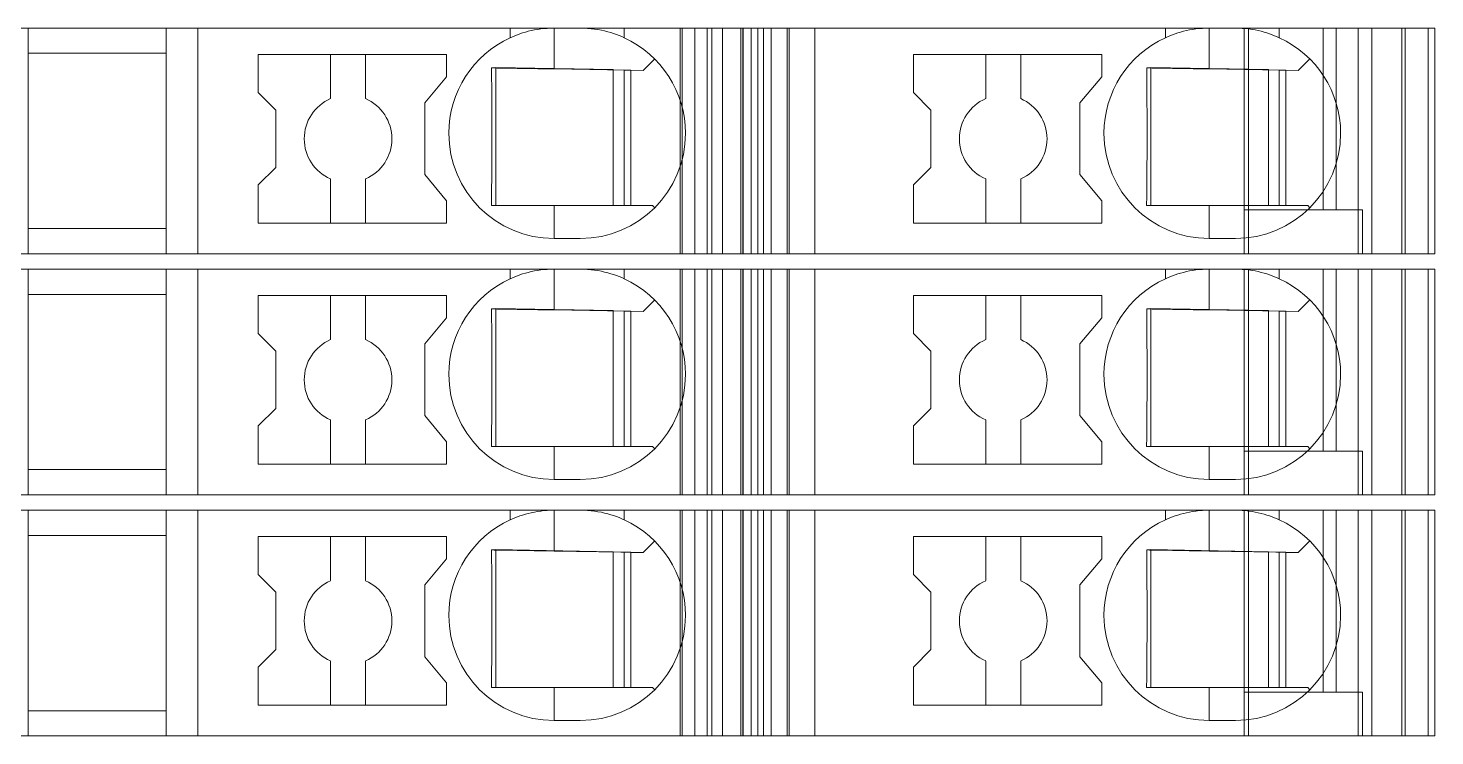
# Model space of a CAD drawing. Header units: millimetres. Extents: x 0 to 2100, y 0 to 1485.
# Drawn here: x 1258.05 to 1290.15, y 293.85 to 310 of the extents above; entities that cross this region are included whole.
import ezdxf
from ezdxf.enums import TextEntityAlignment as Align

# ---------------------------------------------------------------- set-up
doc = ezdxf.new("R2010")
doc.units = ezdxf.units.MM
for name, color, linetype, lineweight in [('EPLAN309', 5, 'Continuous', 5), ('EPLAN493', 5, 'Continuous', 5), ('MAIN-1', 7, 'Continuous', 5), ('MAIN-2', 7, 'Continuous', 5)]:
    doc.layers.add(name, color=color, linetype=linetype, lineweight=lineweight)
doc.styles.add('Tahoma', font='')
doc.styles.get('Tahoma').set_extended_font_data('Tahoma')

# ---------------------------------------------------------------- blocks, each defined once
blk = doc.blocks.new('EPLSYM_LibrarySPECIAL_Symbol12_Variant0_Placement8_89')
at = {"layer": 'EPLAN309', "lineweight": 13, "ltscale": 20}
blk.add_lwpolyline([(0, -5.15), (68.15, -5.15), (68.15, 0), (0, 0)], close=True, dxfattribs=at)
at = {"layer": 'EPLAN493', "color": 5, "style": 'Tahoma'}
blk.add_attdef('17_20450', text='', height=2.93475, dxfattribs=at).set_placement((0, -27.293475), align=Align.MIDDLE_RIGHT)
blk = doc.blocks.new('EPLSYM_LibrarySPECIAL_Symbol12_Variant0_Placement8_90')
at = {"layer": 'EPLAN309', "lineweight": 13, "ltscale": 20}
blk.add_lwpolyline([(0, -5.15), (68.15, -5.15), (68.15, 0), (0, 0)], close=True, dxfattribs=at)
at = {"layer": 'EPLAN493', "color": 5, "style": 'Tahoma'}
blk.add_attdef('17_20450', text='', height=2.93475, dxfattribs=at).set_placement((0, -27.293475), align=Align.MIDDLE_RIGHT)
blk = doc.blocks.new('EPLSYM_LibrarySPECIAL_Symbol12_Variant0_Placement8_91')
at = {"layer": 'EPLAN309', "lineweight": 13, "ltscale": 20}
blk.add_lwpolyline([(0, -5.15), (68.15, -5.15), (68.15, 0), (0, 0)], close=True, dxfattribs=at)
at = {"layer": 'EPLAN493', "color": 5, "style": 'Tahoma'}
blk.add_attdef('17_20450', text='', height=2.93475, dxfattribs=at).set_placement((0, -27.293475), align=Align.MIDDLE_RIGHT)

msp = doc.modelspace()

# ---------------------------------------------------------------- linework, layer by layer
at = {"layer": 'MAIN-1'}
for p, q in [((1258.05, 310), (1261.2, 310)), ((1258.05, 310), (1258.05, 304.85)), ((1261.919, 310), (1261.2, 310)), ((1261.2, 304.85), (1261.2, 310)), ((1269.05, 310), (1261.919, 310)), ((1261.919, 310), (1261.919, 304.85)), ((1269.05, 310), (1270.05, 310)), ((1269.05, 309.782), (1269.05, 310)), ((1269.102, 309.805), (1269.05, 309.782)), ((1269.156, 309.827), (1269.102, 309.805)), ((1269.213, 309.849), (1269.156, 309.827)), ((1269.272, 309.87), (1269.213, 309.849)), ((1269.333, 309.89), (1269.272, 309.87)), ((1269.397, 309.909), (1269.333, 309.89)), ((1269.463, 309.927), (1269.397, 309.909)), ((1269.531, 309.943), (1269.463, 309.927)), ((1269.601, 309.958), (1269.531, 309.943)), ((1269.673, 309.97), (1269.601, 309.958)), ((1269.746, 309.981), (1269.673, 309.97)), ((1269.821, 309.989), (1269.746, 309.981)), ((1269.897, 309.995), (1269.821, 309.989)), ((1269.973, 309.999), (1269.897, 309.995)), ((1270.05, 310), (1269.973, 309.999)), ((1270.05, 309.068), (1270.05, 310)), ((1270.05, 310), (1270.65, 310)), ((1270.65, 310), (1270.732, 309.999)), ((1271.65, 310), (1270.65, 310)), ((1270.732, 309.999), (1270.814, 309.994)), ((1270.814, 309.994), (1270.896, 309.987)), ((1270.896, 309.987), (1270.975, 309.978)), ((1270.975, 309.978), (1271.053, 309.966)), ((1271.053, 309.966), (1271.13, 309.952)), ((1271.13, 309.952), (1271.204, 309.935)), ((1271.204, 309.935), (1271.275, 309.917)), ((1271.275, 309.917), (1271.345, 309.897)), ((1271.345, 309.897), (1271.411, 309.876)), ((1271.411, 309.876), (1271.475, 309.854)), ((1271.475, 309.854), (1271.536, 309.831)), ((1271.536, 309.831), (1271.594, 309.806)), ((1271.594, 309.806), (1271.65, 309.782)), ((1271.65, 310), (1274.704, 310)), ((1271.65, 309.782), (1271.65, 310)), ((1274.832, 310), (1274.704, 310)), ((1274.704, 304.85), (1274.704, 310)), ((1274.832, 310), (1275.367, 310)), ((1274.832, 304.85), (1274.832, 310)), ((1276, 310), (1275.367, 310)), ((1275.367, 304.85), (1275.367, 310)), ((1276, 310), (1284, 310)), ((1276, 304.85), (1276, 310)), ((1284, 310), (1285, 310)), ((1284, 309.782), (1284, 310)), ((1284.052, 309.805), (1284, 309.782)), ((1284.106, 309.827), (1284.052, 309.805)), ((1284.163, 309.849), (1284.106, 309.827)), ((1284.222, 309.87), (1284.163, 309.849)), ((1284.283, 309.89), (1284.222, 309.87)), ((1284.347, 309.909), (1284.283, 309.89)), ((1284.413, 309.927), (1284.347, 309.909)), ((1284.481, 309.943), (1284.413, 309.927)), ((1284.551, 309.958), (1284.481, 309.943)), ((1284.622, 309.97), (1284.551, 309.958)), ((1284.696, 309.981), (1284.622, 309.97)), ((1284.771, 309.989), (1284.696, 309.981)), ((1284.847, 309.995), (1284.771, 309.989)), ((1284.923, 309.999), (1284.847, 309.995)), ((1285, 310), (1284.923, 309.999)), ((1285, 309.068), (1285, 310)), ((1285, 310), (1285.6, 310)), ((1285.6, 310), (1285.677, 309.999)), ((1286.6, 310), (1285.6, 310)), ((1285.677, 309.999), (1285.753, 309.995)), ((1285.753, 309.995), (1285.829, 309.989)), ((1285.829, 309.989), (1285.904, 309.981)), ((1285.904, 309.981), (1285.978, 309.97)), ((1285.978, 309.97), (1286.049, 309.958)), ((1286.049, 309.958), (1286.119, 309.943)), ((1286.119, 309.943), (1286.187, 309.927)), ((1286.187, 309.927), (1286.253, 309.909)), ((1286.253, 309.909), (1286.317, 309.89)), ((1286.317, 309.89), (1286.378, 309.87)), ((1286.378, 309.87), (1286.437, 309.849)), ((1286.437, 309.849), (1286.494, 309.827)), ((1286.494, 309.827), (1286.548, 309.805)), ((1286.548, 309.805), (1286.6, 309.782)), ((1286.6, 310), (1290, 310)), ((1286.6, 309.782), (1286.6, 310)), ((1290, 304.85), (1290, 310)), ((1258.05, 309.425), (1261.2, 309.425)), ((1263.3, 309.4), (1263.3, 308.529)), ((1263.3, 309.4), (1267.6, 309.4)), ((1264.95, 309.4), (1264.95, 308.392)), ((1265.75, 308.392), (1265.75, 309.4)), ((1267.6, 308.889), (1267.6, 309.4)), ((1272.083, 309.033), (1272.347, 309.297)), ((1278.25, 309.4), (1278.25, 308.529)), ((1278.25, 309.4), (1282.55, 309.4)), ((1279.9, 309.4), (1279.9, 308.392)), ((1280.7, 308.392), (1280.7, 309.4)), ((1282.55, 308.889), (1282.55, 309.4)), ((1287.033, 309.033), (1287.297, 309.297)), ((1267.1, 308.293), (1267.6, 308.889)), ((1268.624, 309.092), (1268.625, 309.022)), ((1268.685, 309.091), (1268.624, 309.092)), ((1268.625, 309.022), (1268.625, 308.95)), ((1268.625, 308.95), (1268.626, 308.877)), ((1268.626, 308.877), (1268.627, 308.803)), ((1268.627, 308.803), (1268.628, 308.727)), ((1268.746, 309.09), (1268.685, 309.091)), ((1268.721, 309.091), (1268.721, 305.95)), ((1268.809, 309.089), (1268.746, 309.09)), ((1268.873, 309.088), (1268.809, 309.089)), ((1268.937, 309.087), (1268.873, 309.088)), ((1269.003, 309.086), (1268.937, 309.087)), ((1269.071, 309.085), (1269.003, 309.086)), ((1269.14, 309.084), (1269.071, 309.085)), ((1269.21, 309.082), (1269.14, 309.084)), ((1269.283, 309.081), (1269.21, 309.082)), ((1269.358, 309.08), (1269.283, 309.081)), ((1269.435, 309.079), (1269.358, 309.08)), ((1269.514, 309.077), (1269.435, 309.079)), ((1269.597, 309.076), (1269.514, 309.077)), ((1269.682, 309.075), (1269.597, 309.076)), ((1269.771, 309.073), (1269.682, 309.075)), ((1269.862, 309.071), (1269.771, 309.073)), ((1269.955, 309.07), (1269.862, 309.071)), ((1270.05, 309.068), (1269.955, 309.07)), ((1270.05, 309.068), (1272.083, 309.033)), ((1271.4, 309.045), (1271.4, 305.95)), ((1271.65, 305.95), (1271.65, 309.04)), ((1271.8, 309.038), (1271.8, 305.95)), ((1282.05, 308.293), (1282.55, 308.889)), ((1283.574, 309.092), (1283.574, 309.022)), ((1283.635, 309.091), (1283.574, 309.092)), ((1283.574, 309.022), (1283.575, 308.95)), ((1283.575, 308.95), (1283.576, 308.877)), ((1283.576, 308.877), (1283.577, 308.803)), ((1283.577, 308.803), (1283.577, 308.727)), ((1283.696, 309.09), (1283.635, 309.091)), ((1283.671, 309.091), (1283.671, 305.95)), ((1283.759, 309.089), (1283.696, 309.09)), ((1283.822, 309.088), (1283.759, 309.089)), ((1283.887, 309.087), (1283.822, 309.088)), ((1283.953, 309.086), (1283.887, 309.087)), ((1284.021, 309.085), (1283.953, 309.086)), ((1284.09, 309.084), (1284.021, 309.085)), ((1284.16, 309.082), (1284.09, 309.084)), ((1284.233, 309.081), (1284.16, 309.082)), ((1284.307, 309.08), (1284.233, 309.081)), ((1284.385, 309.079), (1284.307, 309.08)), ((1284.464, 309.077), (1284.385, 309.079)), ((1284.547, 309.076), (1284.464, 309.077)), ((1284.632, 309.075), (1284.547, 309.076)), ((1284.72, 309.073), (1284.632, 309.075)), ((1284.812, 309.071), (1284.72, 309.073)), ((1284.905, 309.07), (1284.812, 309.071)), ((1285, 309.068), (1284.905, 309.07)), ((1285, 309.068), (1287.033, 309.033)), ((1286.35, 309.045), (1286.35, 305.95)), ((1286.6, 305.95), (1286.6, 309.04)), ((1286.75, 309.038), (1286.75, 305.95)), ((1263.7, 308.129), (1263.3, 308.529)), ((1268.628, 308.727), (1268.628, 308.649)), ((1268.628, 308.649), (1268.629, 308.57)), ((1268.629, 308.57), (1268.63, 308.488)), ((1268.63, 308.488), (1268.63, 308.404)), ((1278.65, 308.129), (1278.25, 308.529)), ((1283.577, 308.727), (1283.578, 308.649)), ((1283.578, 308.649), (1283.579, 308.57)), ((1283.579, 308.57), (1283.58, 308.488)), ((1283.58, 308.488), (1283.58, 308.404)), ((1267.1, 308.293), (1267.1, 306.657)), ((1268.63, 308.404), (1268.631, 308.317)), ((1268.631, 308.317), (1268.631, 308.226)), ((1268.631, 308.226), (1268.632, 308.132)), ((1282.05, 308.293), (1282.05, 306.657)), ((1283.58, 308.404), (1283.581, 308.317)), ((1283.581, 308.317), (1283.581, 308.226)), ((1283.581, 308.226), (1283.582, 308.132)), ((1263.7, 308.129), (1263.7, 306.821)), ((1268.632, 308.132), (1268.633, 308.034)), ((1268.633, 308.034), (1268.633, 307.931)), ((1268.633, 307.931), (1268.633, 307.824)), ((1278.65, 308.129), (1278.65, 306.821)), ((1283.582, 308.132), (1283.582, 308.034)), ((1283.582, 308.034), (1283.583, 307.931)), ((1283.583, 307.931), (1283.583, 307.824)), ((1268.633, 307.824), (1268.633, 307.713)), ((1268.633, 307.713), (1268.634, 307.6)), ((1268.634, 307.6), (1268.633, 307.479)), ((1283.583, 307.824), (1283.583, 307.713)), ((1283.583, 307.713), (1283.583, 307.6)), ((1283.583, 307.6), (1283.583, 307.479)), ((1268.633, 307.247), (1268.632, 307.138)), ((1268.633, 307.479), (1268.633, 307.361)), ((1268.633, 307.361), (1268.633, 307.247)), ((1283.583, 307.247), (1283.582, 307.138)), ((1283.583, 307.479), (1283.583, 307.361)), ((1283.583, 307.361), (1283.583, 307.247)), ((1268.632, 307.034), (1268.631, 306.934)), ((1268.631, 306.934), (1268.631, 306.839)), ((1268.632, 307.138), (1268.632, 307.034)), ((1283.582, 307.034), (1283.581, 306.934)), ((1283.581, 306.934), (1283.581, 306.839)), ((1283.582, 307.138), (1283.582, 307.034)), ((1263.7, 306.821), (1263.3, 306.421)), ((1264.95, 306.558), (1264.95, 305.55)), ((1265.75, 306.558), (1265.75, 305.55)), ((1267.1, 306.657), (1267.6, 306.061)), ((1268.629, 306.659), (1268.628, 306.573)), ((1268.628, 306.573), (1268.628, 306.49)), ((1268.63, 306.748), (1268.629, 306.659)), ((1268.631, 306.839), (1268.63, 306.748)), ((1278.65, 306.821), (1278.25, 306.421)), ((1279.9, 306.558), (1279.9, 305.55)), ((1280.7, 306.558), (1280.7, 305.55)), ((1282.05, 306.657), (1282.55, 306.061)), ((1283.579, 306.659), (1283.578, 306.573)), ((1283.578, 306.573), (1283.578, 306.49)), ((1283.58, 306.748), (1283.579, 306.659)), ((1283.581, 306.839), (1283.58, 306.748)), ((1263.3, 306.421), (1263.3, 305.55)), ((1268.625, 306.25), (1268.624, 306.174)), ((1268.626, 306.329), (1268.625, 306.25)), ((1268.627, 306.408), (1268.626, 306.329)), ((1268.628, 306.49), (1268.627, 306.408)), ((1278.25, 306.421), (1278.25, 305.55)), ((1283.575, 306.25), (1283.574, 306.174)), ((1283.576, 306.329), (1283.575, 306.25)), ((1283.577, 306.408), (1283.576, 306.329)), ((1283.578, 306.49), (1283.577, 306.408)), ((1267.6, 305.55), (1267.6, 306.061)), ((1268.623, 306.024), (1268.622, 305.95)), ((1268.622, 305.95), (1268.683, 305.95)), ((1268.624, 306.098), (1268.623, 306.024)), ((1268.624, 306.174), (1268.624, 306.098)), ((1268.683, 305.95), (1268.746, 305.95)), ((1268.746, 305.95), (1268.809, 305.95)), ((1268.809, 305.95), (1268.873, 305.95)), ((1268.873, 305.95), (1268.939, 305.95)), ((1268.939, 305.95), (1269.005, 305.95)), ((1269.005, 305.95), (1269.074, 305.95)), ((1269.074, 305.95), (1269.144, 305.95)), ((1269.144, 305.95), (1269.215, 305.95)), ((1269.215, 305.95), (1269.289, 305.95)), ((1269.289, 305.95), (1269.364, 305.95)), ((1269.364, 305.95), (1269.442, 305.95)), ((1269.442, 305.95), (1269.522, 305.95)), ((1269.522, 305.95), (1269.605, 305.95)), ((1269.605, 305.95), (1269.69, 305.95)), ((1269.69, 305.95), (1269.778, 305.95)), ((1269.778, 305.95), (1269.867, 305.95)), ((1269.867, 305.95), (1269.958, 305.95)), ((1269.958, 305.95), (1270.05, 305.95)), ((1270.05, 305.95), (1272.3, 305.95)), ((1270.05, 305.95), (1270.05, 305.2)), ((1272.347, 305.903), (1272.3, 305.95)), ((1282.55, 305.55), (1282.55, 306.061)), ((1283.573, 306.024), (1283.572, 305.95)), ((1283.572, 305.95), (1283.633, 305.95)), ((1283.574, 306.098), (1283.573, 306.024)), ((1283.574, 306.174), (1283.574, 306.098)), ((1283.633, 305.95), (1283.695, 305.95)), ((1283.695, 305.95), (1283.759, 305.95)), ((1283.759, 305.95), (1283.823, 305.95)), ((1283.823, 305.95), (1283.889, 305.95)), ((1283.889, 305.95), (1283.955, 305.95)), ((1283.955, 305.95), (1284.024, 305.95)), ((1284.024, 305.95), (1284.093, 305.95)), ((1284.093, 305.95), (1284.165, 305.95)), ((1284.165, 305.95), (1284.239, 305.95)), ((1284.239, 305.95), (1284.314, 305.95)), ((1284.314, 305.95), (1284.392, 305.95)), ((1284.392, 305.95), (1284.472, 305.95)), ((1284.472, 305.95), (1284.555, 305.95)), ((1284.555, 305.95), (1284.64, 305.95)), ((1284.64, 305.95), (1284.727, 305.95)), ((1284.727, 305.95), (1284.817, 305.95)), ((1284.817, 305.95), (1284.908, 305.95)), ((1284.908, 305.95), (1285, 305.95)), ((1285, 305.95), (1285, 305.2)), ((1285, 305.95), (1287.25, 305.95)), ((1287.297, 305.903), (1287.25, 305.95)), ((1258.05, 305.425), (1261.2, 305.425)), ((1267.6, 305.55), (1263.3, 305.55)), ((1282.55, 305.55), (1278.25, 305.55)), ((1270.65, 305.2), (1270.05, 305.2)), ((1285.6, 305.2), (1285, 305.2)), ((1258.05, 304.85), (1261.2, 304.85)), ((1261.919, 304.85), (1261.2, 304.85)), ((1261.919, 304.85), (1274.704, 304.85)), ((1273.544, 304.85), (1273.544, 304.85)), ((1273.65, 304.85), (1273.65, 304.85)), ((1274.832, 304.85), (1274.704, 304.85)), ((1274.832, 304.85), (1275.367, 304.85)), ((1276, 304.85), (1275.367, 304.85)), ((1276, 304.85), (1290, 304.85)), ((1288.5, 304.85), (1288.5, 304.85)), ((1258.05, 304.5), (1261.2, 304.5)), ((1258.05, 304.5), (1258.05, 299.35)), ((1261.919, 304.5), (1261.2, 304.5)), ((1261.2, 299.35), (1261.2, 304.5)), ((1269.05, 304.5), (1261.919, 304.5)), ((1261.919, 304.5), (1261.919, 299.35)), ((1269.05, 304.5), (1270.05, 304.5)), ((1269.05, 304.282), (1269.05, 304.5)), ((1269.156, 304.327), (1269.102, 304.305)), ((1269.213, 304.349), (1269.156, 304.327)), ((1269.272, 304.37), (1269.213, 304.349)), ((1269.333, 304.39), (1269.272, 304.37)), ((1269.397, 304.409), (1269.333, 304.39)), ((1269.463, 304.427), (1269.397, 304.409)), ((1269.531, 304.443), (1269.463, 304.427)), ((1269.601, 304.458), (1269.531, 304.443)), ((1269.673, 304.47), (1269.601, 304.458)), ((1269.746, 304.481), (1269.673, 304.47)), ((1269.821, 304.489), (1269.746, 304.481)), ((1269.897, 304.495), (1269.821, 304.489)), ((1269.973, 304.499), (1269.897, 304.495)), ((1270.05, 304.5), (1269.973, 304.499)), ((1270.05, 303.568), (1270.05, 304.5)), ((1270.05, 304.5), (1270.65, 304.5)), ((1270.65, 304.5), (1270.732, 304.499)), ((1271.65, 304.5), (1270.65, 304.5)), ((1270.732, 304.499), (1270.814, 304.494)), ((1270.814, 304.494), (1270.896, 304.487)), ((1270.896, 304.487), (1270.975, 304.478)), ((1270.975, 304.478), (1271.053, 304.466)), ((1271.053, 304.466), (1271.13, 304.452)), ((1271.13, 304.452), (1271.204, 304.435)), ((1271.204, 304.435), (1271.275, 304.417)), ((1271.275, 304.417), (1271.345, 304.397)), ((1271.345, 304.397), (1271.411, 304.376)), ((1271.411, 304.376), (1271.475, 304.354)), ((1271.475, 304.354), (1271.536, 304.331)), ((1271.536, 304.331), (1271.594, 304.306)), ((1271.65, 304.5), (1274.704, 304.5)), ((1271.65, 304.282), (1271.65, 304.5)), ((1274.832, 304.5), (1274.704, 304.5)), ((1274.704, 299.35), (1274.704, 304.5)), ((1274.832, 304.5), (1275.367, 304.5)), ((1274.832, 299.35), (1274.832, 304.5)), ((1276, 304.5), (1275.367, 304.5)), ((1275.367, 299.35), (1275.367, 304.5)), ((1276, 304.5), (1284, 304.5)), ((1276, 299.35), (1276, 304.5)), ((1284, 304.5), (1285, 304.5)), ((1284, 304.282), (1284, 304.5)), ((1284.106, 304.327), (1284.052, 304.305)), ((1284.163, 304.349), (1284.106, 304.327)), ((1284.222, 304.37), (1284.163, 304.349)), ((1284.283, 304.39), (1284.222, 304.37)), ((1284.347, 304.409), (1284.283, 304.39)), ((1284.413, 304.427), (1284.347, 304.409)), ((1284.481, 304.443), (1284.413, 304.427)), ((1284.551, 304.458), (1284.481, 304.443)), ((1284.622, 304.47), (1284.551, 304.458)), ((1284.696, 304.481), (1284.622, 304.47)), ((1284.771, 304.489), (1284.696, 304.481)), ((1284.847, 304.495), (1284.771, 304.489)), ((1284.923, 304.499), (1284.847, 304.495)), ((1285, 304.5), (1284.923, 304.499)), ((1285, 303.568), (1285, 304.5)), ((1285, 304.5), (1285.6, 304.5)), ((1285.6, 304.5), (1285.677, 304.499)), ((1286.6, 304.5), (1285.6, 304.5)), ((1285.677, 304.499), (1285.753, 304.495)), ((1285.753, 304.495), (1285.829, 304.489)), ((1285.829, 304.489), (1285.904, 304.481)), ((1285.904, 304.481), (1285.978, 304.47)), ((1285.978, 304.47), (1286.049, 304.458)), ((1286.049, 304.458), (1286.119, 304.443)), ((1286.119, 304.443), (1286.187, 304.427)), ((1286.187, 304.427), (1286.253, 304.409)), ((1286.253, 304.409), (1286.317, 304.39)), ((1286.317, 304.39), (1286.378, 304.37)), ((1286.378, 304.37), (1286.437, 304.349)), ((1286.437, 304.349), (1286.494, 304.327)), ((1286.494, 304.327), (1286.548, 304.305)), ((1286.6, 304.5), (1290, 304.5)), ((1286.6, 304.282), (1286.6, 304.5)), ((1290, 299.35), (1290, 304.5)), ((1269.102, 304.305), (1269.05, 304.282)), ((1271.594, 304.306), (1271.65, 304.282)), ((1284.052, 304.305), (1284, 304.282)), ((1286.548, 304.305), (1286.6, 304.282)), ((1258.05, 303.925), (1261.2, 303.925)), ((1263.3, 303.9), (1263.3, 303.029)), ((1263.3, 303.9), (1267.6, 303.9)), ((1264.95, 303.9), (1264.95, 302.892)), ((1265.75, 302.892), (1265.75, 303.9)), ((1267.6, 303.389), (1267.6, 303.9)), ((1272.083, 303.533), (1272.347, 303.797)), ((1278.25, 303.9), (1278.25, 303.029)), ((1278.25, 303.9), (1282.55, 303.9)), ((1279.9, 303.9), (1279.9, 302.892)), ((1280.7, 302.892), (1280.7, 303.9)), ((1282.55, 303.389), (1282.55, 303.9)), ((1287.033, 303.533), (1287.297, 303.797)), ((1267.1, 302.793), (1267.6, 303.389)), ((1268.624, 303.592), (1268.625, 303.522)), ((1268.685, 303.591), (1268.624, 303.592)), ((1268.625, 303.522), (1268.625, 303.45)), ((1268.625, 303.45), (1268.626, 303.377)), ((1268.626, 303.377), (1268.627, 303.303)), ((1268.746, 303.59), (1268.685, 303.591)), ((1268.721, 303.591), (1268.721, 300.45)), ((1268.809, 303.589), (1268.746, 303.59)), ((1268.873, 303.588), (1268.809, 303.589)), ((1268.937, 303.587), (1268.873, 303.588)), ((1269.003, 303.586), (1268.937, 303.587)), ((1269.071, 303.585), (1269.003, 303.586)), ((1269.14, 303.584), (1269.071, 303.585)), ((1269.21, 303.582), (1269.14, 303.584)), ((1269.283, 303.581), (1269.21, 303.582)), ((1269.358, 303.58), (1269.283, 303.581)), ((1269.435, 303.579), (1269.358, 303.58)), ((1269.514, 303.577), (1269.435, 303.579)), ((1269.597, 303.576), (1269.514, 303.577)), ((1269.682, 303.575), (1269.597, 303.576)), ((1269.771, 303.573), (1269.682, 303.575)), ((1269.862, 303.571), (1269.771, 303.573)), ((1269.955, 303.57), (1269.862, 303.571)), ((1270.05, 303.568), (1269.955, 303.57)), ((1270.05, 303.568), (1272.083, 303.533)), ((1271.4, 303.545), (1271.4, 300.45)), ((1271.65, 300.45), (1271.65, 303.54)), ((1271.8, 303.538), (1271.8, 300.45)), ((1282.05, 302.793), (1282.55, 303.389)), ((1283.574, 303.592), (1283.574, 303.522)), ((1283.635, 303.591), (1283.574, 303.592)), ((1283.574, 303.522), (1283.575, 303.45)), ((1283.575, 303.45), (1283.576, 303.377)), ((1283.576, 303.377), (1283.577, 303.303)), ((1283.696, 303.59), (1283.635, 303.591)), ((1283.671, 303.591), (1283.671, 300.45)), ((1283.759, 303.589), (1283.696, 303.59)), ((1283.822, 303.588), (1283.759, 303.589)), ((1283.887, 303.587), (1283.822, 303.588)), ((1283.953, 303.586), (1283.887, 303.587)), ((1284.021, 303.585), (1283.953, 303.586)), ((1284.09, 303.584), (1284.021, 303.585)), ((1284.16, 303.582), (1284.09, 303.584)), ((1284.233, 303.581), (1284.16, 303.582)), ((1284.307, 303.58), (1284.233, 303.581)), ((1284.385, 303.579), (1284.307, 303.58)), ((1284.464, 303.577), (1284.385, 303.579)), ((1284.547, 303.576), (1284.464, 303.577)), ((1284.632, 303.575), (1284.547, 303.576)), ((1284.72, 303.573), (1284.632, 303.575)), ((1284.812, 303.571), (1284.72, 303.573)), ((1284.905, 303.57), (1284.812, 303.571)), ((1285, 303.568), (1284.905, 303.57)), ((1285, 303.568), (1287.033, 303.533)), ((1286.35, 303.545), (1286.35, 300.45)), ((1286.6, 300.45), (1286.6, 303.54)), ((1286.75, 303.538), (1286.75, 300.45)), ((1263.7, 302.629), (1263.3, 303.029)), ((1268.627, 303.303), (1268.628, 303.227)), ((1268.628, 303.227), (1268.628, 303.149)), ((1268.628, 303.149), (1268.629, 303.07)), ((1268.629, 303.07), (1268.63, 302.988)), ((1278.65, 302.629), (1278.25, 303.029)), ((1283.577, 303.303), (1283.577, 303.227)), ((1283.577, 303.227), (1283.578, 303.149)), ((1283.578, 303.149), (1283.579, 303.07)), ((1283.579, 303.07), (1283.58, 302.988)), ((1267.1, 302.793), (1267.1, 301.157)), ((1268.63, 302.988), (1268.63, 302.904)), ((1268.63, 302.904), (1268.631, 302.817)), ((1268.631, 302.817), (1268.631, 302.726)), ((1268.631, 302.726), (1268.632, 302.632)), ((1282.05, 302.793), (1282.05, 301.157)), ((1283.58, 302.988), (1283.58, 302.904)), ((1283.58, 302.904), (1283.581, 302.817)), ((1283.581, 302.817), (1283.581, 302.726)), ((1283.581, 302.726), (1283.582, 302.632)), ((1263.7, 302.629), (1263.7, 301.321)), ((1268.632, 302.632), (1268.633, 302.534)), ((1268.633, 302.534), (1268.633, 302.431)), ((1268.633, 302.431), (1268.633, 302.324)), ((1278.65, 302.629), (1278.65, 301.321)), ((1283.582, 302.632), (1283.582, 302.534)), ((1283.582, 302.534), (1283.583, 302.431)), ((1283.583, 302.431), (1283.583, 302.324)), ((1268.633, 302.324), (1268.633, 302.213)), ((1268.633, 302.213), (1268.634, 302.1)), ((1268.634, 302.1), (1268.633, 301.979)), ((1283.583, 302.324), (1283.583, 302.213)), ((1283.583, 302.213), (1283.583, 302.1)), ((1283.583, 302.1), (1283.583, 301.979)), ((1268.633, 301.747), (1268.632, 301.638)), ((1268.633, 301.979), (1268.633, 301.861)), ((1268.633, 301.861), (1268.633, 301.747)), ((1283.583, 301.747), (1283.582, 301.638)), ((1283.583, 301.979), (1283.583, 301.861)), ((1283.583, 301.861), (1283.583, 301.747)), ((1268.632, 301.534), (1268.631, 301.434)), ((1268.631, 301.434), (1268.631, 301.339)), ((1268.632, 301.638), (1268.632, 301.534)), ((1283.582, 301.534), (1283.581, 301.434)), ((1283.581, 301.434), (1283.581, 301.339)), ((1283.582, 301.638), (1283.582, 301.534)), ((1263.7, 301.321), (1263.3, 300.921)), ((1267.1, 301.157), (1267.6, 300.561)), ((1268.629, 301.159), (1268.628, 301.073)), ((1268.63, 301.248), (1268.629, 301.159)), ((1268.631, 301.339), (1268.63, 301.248)), ((1278.65, 301.321), (1278.25, 300.921)), ((1282.05, 301.157), (1282.55, 300.561)), ((1283.579, 301.159), (1283.578, 301.073)), ((1283.58, 301.248), (1283.579, 301.159)), ((1283.581, 301.339), (1283.58, 301.248)), ((1263.3, 300.921), (1263.3, 300.05)), ((1264.95, 301.058), (1264.95, 300.05)), ((1265.75, 301.058), (1265.75, 300.05)), ((1268.626, 300.829), (1268.625, 300.75)), ((1268.627, 300.908), (1268.626, 300.829)), ((1268.628, 300.99), (1268.627, 300.908)), ((1268.628, 301.073), (1268.628, 300.99)), ((1278.25, 300.921), (1278.25, 300.05)), ((1279.9, 301.058), (1279.9, 300.05)), ((1280.7, 301.058), (1280.7, 300.05)), ((1283.576, 300.829), (1283.575, 300.75)), ((1283.577, 300.908), (1283.576, 300.829)), ((1283.578, 300.99), (1283.577, 300.908)), ((1283.578, 301.073), (1283.578, 300.99)), ((1267.6, 300.05), (1267.6, 300.561)), ((1268.623, 300.524), (1268.622, 300.45)), ((1268.624, 300.598), (1268.623, 300.524)), ((1268.625, 300.75), (1268.624, 300.674)), ((1268.624, 300.674), (1268.624, 300.598)), ((1282.55, 300.05), (1282.55, 300.561)), ((1283.573, 300.524), (1283.572, 300.45)), ((1283.574, 300.598), (1283.573, 300.524)), ((1283.575, 300.75), (1283.574, 300.674)), ((1283.574, 300.674), (1283.574, 300.598)), ((1268.622, 300.45), (1268.683, 300.45)), ((1268.683, 300.45), (1268.746, 300.45)), ((1268.746, 300.45), (1268.809, 300.45)), ((1268.809, 300.45), (1268.873, 300.45)), ((1268.873, 300.45), (1268.939, 300.45)), ((1268.939, 300.45), (1269.005, 300.45)), ((1269.005, 300.45), (1269.074, 300.45)), ((1269.074, 300.45), (1269.144, 300.45)), ((1269.144, 300.45), (1269.215, 300.45)), ((1269.215, 300.45), (1269.289, 300.45)), ((1269.289, 300.45), (1269.364, 300.45)), ((1269.364, 300.45), (1269.442, 300.45)), ((1269.442, 300.45), (1269.522, 300.45)), ((1269.522, 300.45), (1269.605, 300.45)), ((1269.605, 300.45), (1269.69, 300.45)), ((1269.69, 300.45), (1269.778, 300.45)), ((1269.778, 300.45), (1269.867, 300.45)), ((1269.867, 300.45), (1269.958, 300.45)), ((1269.958, 300.45), (1270.05, 300.45)), ((1270.05, 300.45), (1272.3, 300.45)), ((1270.05, 300.45), (1270.05, 299.7)), ((1272.347, 300.403), (1272.3, 300.45)), ((1283.572, 300.45), (1283.633, 300.45)), ((1283.633, 300.45), (1283.695, 300.45)), ((1283.695, 300.45), (1283.759, 300.45)), ((1283.759, 300.45), (1283.823, 300.45)), ((1283.823, 300.45), (1283.889, 300.45)), ((1283.889, 300.45), (1283.955, 300.45)), ((1283.955, 300.45), (1284.024, 300.45)), ((1284.024, 300.45), (1284.093, 300.45)), ((1284.093, 300.45), (1284.165, 300.45)), ((1284.165, 300.45), (1284.239, 300.45)), ((1284.239, 300.45), (1284.314, 300.45)), ((1284.314, 300.45), (1284.392, 300.45)), ((1284.392, 300.45), (1284.472, 300.45)), ((1284.472, 300.45), (1284.555, 300.45)), ((1284.555, 300.45), (1284.64, 300.45)), ((1284.64, 300.45), (1284.727, 300.45)), ((1284.727, 300.45), (1284.817, 300.45)), ((1284.817, 300.45), (1284.908, 300.45)), ((1284.908, 300.45), (1285, 300.45)), ((1285, 300.45), (1285, 299.7)), ((1285, 300.45), (1287.25, 300.45)), ((1287.297, 300.403), (1287.25, 300.45)), ((1258.05, 299.925), (1261.2, 299.925)), ((1267.6, 300.05), (1263.3, 300.05)), ((1282.55, 300.05), (1278.25, 300.05)), ((1270.65, 299.7), (1270.05, 299.7)), ((1285.6, 299.7), (1285, 299.7)), ((1258.05, 299.35), (1261.2, 299.35)), ((1261.919, 299.35), (1261.2, 299.35)), ((1261.919, 299.35), (1274.704, 299.35)), ((1273.544, 299.35), (1273.544, 299.35)), ((1273.65, 299.35), (1273.65, 299.35)), ((1274.832, 299.35), (1274.704, 299.35)), ((1274.832, 299.35), (1275.367, 299.35)), ((1276, 299.35), (1275.367, 299.35)), ((1276, 299.35), (1290, 299.35)), ((1288.5, 299.35), (1288.5, 299.35)), ((1258.05, 299), (1261.2, 299)), ((1258.05, 299), (1258.05, 293.85)), ((1261.919, 299), (1261.2, 299)), ((1261.2, 293.85), (1261.2, 299)), ((1269.05, 299), (1261.919, 299)), ((1261.919, 299), (1261.919, 293.85)), ((1269.05, 299), (1270.05, 299)), ((1269.05, 298.782), (1269.05, 299)), ((1269.272, 298.87), (1269.213, 298.849)), ((1269.333, 298.89), (1269.272, 298.87)), ((1269.397, 298.909), (1269.333, 298.89)), ((1269.463, 298.927), (1269.397, 298.909)), ((1269.531, 298.943), (1269.463, 298.927)), ((1269.601, 298.958), (1269.531, 298.943)), ((1269.673, 298.97), (1269.601, 298.958)), ((1269.746, 298.981), (1269.673, 298.97)), ((1269.821, 298.989), (1269.746, 298.981)), ((1269.897, 298.995), (1269.821, 298.989)), ((1269.973, 298.999), (1269.897, 298.995)), ((1270.05, 299), (1269.973, 298.999)), ((1270.05, 298.068), (1270.05, 299)), ((1270.05, 299), (1270.65, 299)), ((1270.65, 299), (1270.732, 298.999)), ((1271.65, 299), (1270.65, 299)), ((1270.732, 298.999), (1270.814, 298.994)), ((1270.814, 298.994), (1270.896, 298.987)), ((1270.896, 298.987), (1270.975, 298.978)), ((1270.975, 298.978), (1271.053, 298.966)), ((1271.053, 298.966), (1271.13, 298.952)), ((1271.13, 298.952), (1271.204, 298.935)), ((1271.204, 298.935), (1271.275, 298.917)), ((1271.275, 298.917), (1271.345, 298.897)), ((1271.345, 298.897), (1271.411, 298.876)), ((1271.411, 298.876), (1271.475, 298.854)), ((1271.475, 298.854), (1271.536, 298.831)), ((1271.65, 299), (1274.704, 299)), ((1271.65, 298.782), (1271.65, 299)), ((1274.832, 299), (1274.704, 299)), ((1274.704, 293.85), (1274.704, 299)), ((1274.832, 299), (1275.367, 299)), ((1274.832, 293.85), (1274.832, 299)), ((1276, 299), (1275.367, 299)), ((1275.367, 293.85), (1275.367, 299)), ((1276, 299), (1284, 299)), ((1276, 293.85), (1276, 299)), ((1284, 299), (1285, 299)), ((1284, 298.782), (1284, 299)), ((1284.222, 298.87), (1284.163, 298.849)), ((1284.283, 298.89), (1284.222, 298.87)), ((1284.347, 298.909), (1284.283, 298.89)), ((1284.413, 298.927), (1284.347, 298.909)), ((1284.481, 298.943), (1284.413, 298.927)), ((1284.551, 298.958), (1284.481, 298.943)), ((1284.622, 298.97), (1284.551, 298.958)), ((1284.696, 298.981), (1284.622, 298.97)), ((1284.771, 298.989), (1284.696, 298.981)), ((1284.847, 298.995), (1284.771, 298.989)), ((1284.923, 298.999), (1284.847, 298.995)), ((1285, 299), (1284.923, 298.999)), ((1285, 298.068), (1285, 299)), ((1285, 299), (1285.6, 299)), ((1285.6, 299), (1285.677, 298.999)), ((1286.6, 299), (1285.6, 299)), ((1285.677, 298.999), (1285.753, 298.995)), ((1285.753, 298.995), (1285.829, 298.989)), ((1285.829, 298.989), (1285.904, 298.981)), ((1285.904, 298.981), (1285.978, 298.97)), ((1285.978, 298.97), (1286.049, 298.958)), ((1286.049, 298.958), (1286.119, 298.943)), ((1286.119, 298.943), (1286.187, 298.927)), ((1286.187, 298.927), (1286.253, 298.909)), ((1286.253, 298.909), (1286.317, 298.89)), ((1286.317, 298.89), (1286.378, 298.87)), ((1286.378, 298.87), (1286.437, 298.849)), ((1286.6, 299), (1290, 299)), ((1286.6, 298.782), (1286.6, 299)), ((1290, 293.85), (1290, 299)), ((1269.102, 298.805), (1269.05, 298.782)), ((1269.156, 298.827), (1269.102, 298.805)), ((1269.213, 298.849), (1269.156, 298.827)), ((1271.536, 298.831), (1271.594, 298.806)), ((1271.594, 298.806), (1271.65, 298.782)), ((1284.052, 298.805), (1284, 298.782)), ((1284.106, 298.827), (1284.052, 298.805)), ((1284.163, 298.849), (1284.106, 298.827)), ((1286.437, 298.849), (1286.494, 298.827)), ((1286.494, 298.827), (1286.548, 298.805)), ((1286.548, 298.805), (1286.6, 298.782)), ((1258.05, 298.425), (1261.2, 298.425)), ((1263.3, 298.4), (1263.3, 297.529)), ((1263.3, 298.4), (1267.6, 298.4)), ((1264.95, 298.4), (1264.95, 297.392)), ((1265.75, 297.392), (1265.75, 298.4)), ((1267.6, 297.889), (1267.6, 298.4)), ((1272.083, 298.033), (1272.347, 298.297)), ((1278.25, 298.4), (1278.25, 297.529)), ((1278.25, 298.4), (1282.55, 298.4)), ((1279.9, 298.4), (1279.9, 297.392)), ((1280.7, 297.392), (1280.7, 298.4)), ((1282.55, 297.889), (1282.55, 298.4)), ((1287.033, 298.033), (1287.297, 298.297)), ((1267.1, 297.293), (1267.6, 297.889)), ((1268.624, 298.092), (1268.625, 298.022)), ((1268.685, 298.091), (1268.624, 298.092)), ((1268.625, 298.022), (1268.625, 297.95)), ((1268.625, 297.95), (1268.626, 297.877)), ((1268.746, 298.09), (1268.685, 298.091)), ((1268.721, 298.091), (1268.721, 294.95)), ((1268.809, 298.089), (1268.746, 298.09)), ((1268.873, 298.088), (1268.809, 298.089)), ((1268.937, 298.087), (1268.873, 298.088)), ((1269.003, 298.086), (1268.937, 298.087)), ((1269.071, 298.085), (1269.003, 298.086)), ((1269.14, 298.084), (1269.071, 298.085)), ((1269.21, 298.082), (1269.14, 298.084)), ((1269.283, 298.081), (1269.21, 298.082)), ((1269.358, 298.08), (1269.283, 298.081)), ((1269.435, 298.079), (1269.358, 298.08)), ((1269.514, 298.077), (1269.435, 298.079)), ((1269.597, 298.076), (1269.514, 298.077)), ((1269.682, 298.075), (1269.597, 298.076)), ((1269.771, 298.073), (1269.682, 298.075)), ((1269.862, 298.071), (1269.771, 298.073)), ((1269.955, 298.07), (1269.862, 298.071)), ((1270.05, 298.068), (1269.955, 298.07)), ((1270.05, 298.068), (1272.083, 298.033)), ((1271.4, 298.045), (1271.4, 294.95)), ((1271.65, 294.95), (1271.65, 298.04)), ((1271.8, 298.038), (1271.8, 294.95)), ((1282.05, 297.293), (1282.55, 297.889)), ((1283.574, 298.092), (1283.574, 298.022)), ((1283.635, 298.091), (1283.574, 298.092)), ((1283.574, 298.022), (1283.575, 297.95)), ((1283.575, 297.95), (1283.576, 297.877)), ((1283.696, 298.09), (1283.635, 298.091)), ((1283.671, 298.091), (1283.671, 294.95)), ((1283.759, 298.089), (1283.696, 298.09)), ((1283.822, 298.088), (1283.759, 298.089)), ((1283.887, 298.087), (1283.822, 298.088)), ((1283.953, 298.086), (1283.887, 298.087)), ((1284.021, 298.085), (1283.953, 298.086)), ((1284.09, 298.084), (1284.021, 298.085)), ((1284.16, 298.082), (1284.09, 298.084)), ((1284.233, 298.081), (1284.16, 298.082)), ((1284.307, 298.08), (1284.233, 298.081)), ((1284.385, 298.079), (1284.307, 298.08)), ((1284.464, 298.077), (1284.385, 298.079)), ((1284.547, 298.076), (1284.464, 298.077)), ((1284.632, 298.075), (1284.547, 298.076)), ((1284.72, 298.073), (1284.632, 298.075)), ((1284.812, 298.071), (1284.72, 298.073)), ((1284.905, 298.07), (1284.812, 298.071)), ((1285, 298.068), (1284.905, 298.07)), ((1285, 298.068), (1287.033, 298.033)), ((1286.35, 298.045), (1286.35, 294.95)), ((1286.6, 294.95), (1286.6, 298.04)), ((1286.75, 298.038), (1286.75, 294.95)), ((1268.626, 297.877), (1268.627, 297.803)), ((1268.627, 297.803), (1268.628, 297.727)), ((1268.628, 297.727), (1268.628, 297.649)), ((1268.628, 297.649), (1268.629, 297.57)), ((1268.629, 297.57), (1268.63, 297.488)), ((1283.576, 297.877), (1283.577, 297.803)), ((1283.577, 297.803), (1283.577, 297.727)), ((1283.577, 297.727), (1283.578, 297.649)), ((1283.578, 297.649), (1283.579, 297.57)), ((1283.579, 297.57), (1283.58, 297.488)), ((1263.7, 297.129), (1263.3, 297.529)), ((1267.1, 297.293), (1267.1, 295.657)), ((1268.63, 297.488), (1268.63, 297.404)), ((1268.63, 297.404), (1268.631, 297.317)), ((1268.631, 297.317), (1268.631, 297.226)), ((1278.65, 297.129), (1278.25, 297.529)), ((1282.05, 297.293), (1282.05, 295.657)), ((1283.58, 297.488), (1283.58, 297.404)), ((1283.58, 297.404), (1283.581, 297.317)), ((1283.581, 297.317), (1283.581, 297.226)), ((1263.7, 297.129), (1263.7, 295.821)), ((1268.631, 297.226), (1268.632, 297.132)), ((1268.632, 297.132), (1268.633, 297.034)), ((1268.633, 297.034), (1268.633, 296.931)), ((1268.633, 296.931), (1268.633, 296.824)), ((1278.65, 297.129), (1278.65, 295.821)), ((1283.581, 297.226), (1283.582, 297.132)), ((1283.582, 297.132), (1283.582, 297.034)), ((1283.582, 297.034), (1283.583, 296.931)), ((1283.583, 296.931), (1283.583, 296.824)), ((1268.633, 296.824), (1268.633, 296.713)), ((1268.633, 296.713), (1268.634, 296.6)), ((1283.583, 296.824), (1283.583, 296.713)), ((1283.583, 296.713), (1283.583, 296.6)), ((1268.634, 296.6), (1268.633, 296.479)), ((1268.633, 296.479), (1268.633, 296.361)), ((1268.633, 296.361), (1268.633, 296.247)), ((1283.583, 296.6), (1283.583, 296.479)), ((1283.583, 296.479), (1283.583, 296.361)), ((1283.583, 296.361), (1283.583, 296.247)), ((1268.632, 296.034), (1268.631, 295.934)), ((1268.633, 296.247), (1268.632, 296.138)), ((1268.632, 296.138), (1268.632, 296.034)), ((1283.582, 296.034), (1283.581, 295.934)), ((1283.583, 296.247), (1283.582, 296.138)), ((1283.582, 296.138), (1283.582, 296.034)), ((1263.7, 295.821), (1263.3, 295.421)), ((1267.1, 295.657), (1267.6, 295.061)), ((1268.629, 295.659), (1268.628, 295.573)), ((1268.63, 295.748), (1268.629, 295.659)), ((1268.631, 295.839), (1268.63, 295.748)), ((1268.631, 295.934), (1268.631, 295.839)), ((1278.65, 295.821), (1278.25, 295.421)), ((1282.05, 295.657), (1282.55, 295.061)), ((1283.579, 295.659), (1283.578, 295.573)), ((1283.58, 295.748), (1283.579, 295.659)), ((1283.581, 295.839), (1283.58, 295.748)), ((1283.581, 295.934), (1283.581, 295.839)), ((1263.3, 295.421), (1263.3, 294.55)), ((1264.95, 295.558), (1264.95, 294.55)), ((1265.75, 295.558), (1265.75, 294.55)), ((1268.626, 295.329), (1268.625, 295.25)), ((1268.627, 295.408), (1268.626, 295.329)), ((1268.628, 295.49), (1268.627, 295.408)), ((1268.628, 295.573), (1268.628, 295.49)), ((1278.25, 295.421), (1278.25, 294.55)), ((1279.9, 295.558), (1279.9, 294.55)), ((1280.7, 295.558), (1280.7, 294.55)), ((1283.576, 295.329), (1283.575, 295.25)), ((1283.577, 295.408), (1283.576, 295.329)), ((1283.578, 295.49), (1283.577, 295.408)), ((1283.578, 295.573), (1283.578, 295.49)), ((1267.6, 294.55), (1267.6, 295.061)), ((1268.623, 295.024), (1268.622, 294.95)), ((1268.624, 295.098), (1268.623, 295.024)), ((1268.625, 295.25), (1268.624, 295.174)), ((1268.624, 295.174), (1268.624, 295.098)), ((1282.55, 294.55), (1282.55, 295.061)), ((1283.573, 295.024), (1283.572, 294.95)), ((1283.574, 295.098), (1283.573, 295.024)), ((1283.575, 295.25), (1283.574, 295.174)), ((1283.574, 295.174), (1283.574, 295.098)), ((1268.622, 294.95), (1268.683, 294.95)), ((1268.683, 294.95), (1268.746, 294.95)), ((1268.746, 294.95), (1268.809, 294.95)), ((1268.809, 294.95), (1268.873, 294.95)), ((1268.873, 294.95), (1268.939, 294.95)), ((1268.939, 294.95), (1269.005, 294.95)), ((1269.005, 294.95), (1269.074, 294.95)), ((1269.074, 294.95), (1269.144, 294.95)), ((1269.144, 294.95), (1269.215, 294.95)), ((1269.215, 294.95), (1269.289, 294.95)), ((1269.289, 294.95), (1269.364, 294.95)), ((1269.364, 294.95), (1269.442, 294.95)), ((1269.442, 294.95), (1269.522, 294.95)), ((1269.522, 294.95), (1269.605, 294.95)), ((1269.605, 294.95), (1269.69, 294.95)), ((1269.69, 294.95), (1269.778, 294.95)), ((1269.778, 294.95), (1269.867, 294.95)), ((1269.867, 294.95), (1269.958, 294.95)), ((1269.958, 294.95), (1270.05, 294.95)), ((1270.05, 294.95), (1272.3, 294.95)), ((1270.05, 294.95), (1270.05, 294.2)), ((1272.347, 294.903), (1272.3, 294.95)), ((1283.572, 294.95), (1283.633, 294.95)), ((1283.633, 294.95), (1283.695, 294.95)), ((1283.695, 294.95), (1283.759, 294.95)), ((1283.759, 294.95), (1283.823, 294.95)), ((1283.823, 294.95), (1283.889, 294.95)), ((1283.889, 294.95), (1283.955, 294.95)), ((1283.955, 294.95), (1284.024, 294.95)), ((1284.024, 294.95), (1284.093, 294.95)), ((1284.093, 294.95), (1284.165, 294.95)), ((1284.165, 294.95), (1284.239, 294.95)), ((1284.239, 294.95), (1284.314, 294.95)), ((1284.314, 294.95), (1284.392, 294.95)), ((1284.392, 294.95), (1284.472, 294.95)), ((1284.472, 294.95), (1284.555, 294.95)), ((1284.555, 294.95), (1284.64, 294.95)), ((1284.64, 294.95), (1284.727, 294.95)), ((1284.727, 294.95), (1284.817, 294.95)), ((1284.817, 294.95), (1284.908, 294.95)), ((1284.908, 294.95), (1285, 294.95)), ((1285, 294.95), (1285, 294.2)), ((1285, 294.95), (1287.25, 294.95)), ((1287.297, 294.903), (1287.25, 294.95)), ((1258.05, 294.425), (1261.2, 294.425)), ((1267.6, 294.55), (1263.3, 294.55)), ((1282.55, 294.55), (1278.25, 294.55)), ((1270.65, 294.2), (1270.05, 294.2)), ((1285.6, 294.2), (1285, 294.2)), ((1258.05, 293.85), (1261.2, 293.85)), ((1261.919, 293.85), (1261.2, 293.85)), ((1261.919, 293.85), (1274.704, 293.85)), ((1273.544, 293.85), (1273.544, 293.85)), ((1273.65, 293.85), (1273.65, 293.85)), ((1274.832, 293.85), (1274.704, 293.85)), ((1274.832, 293.85), (1275.367, 293.85)), ((1276, 293.85), (1275.367, 293.85)), ((1276, 293.85), (1290, 293.85)), ((1288.5, 293.85), (1288.5, 293.85))]:
    msp.add_line(p, q, dxfattribs=at)
for centre, radius, start, end in [((1270.05, 307.6), 2.4, 114.6244, 180), ((1270.65, 307.6), 2.4, 0, 65.3756), ((1285, 307.6), 2.4, 114.6244, 180), ((1285.6, 307.6), 2.4, 0, 65.3756), ((1265.35, 307.475), 1, 113.5782, 180), ((1265.35, 307.475), 1, 0, 66.4218), ((1280.3, 307.475), 1, 113.5782, 180), ((1280.3, 307.475), 1, 0, 66.4218), ((1270.05, 307.6), 2.4, 180, 270), ((1270.65, 307.6), 2.4, 270, 0), ((1285, 307.6), 2.4, 180, 270), ((1285.6, 307.6), 2.4, 270, 0), ((1265.35, 307.475), 1, 180, 246.4218), ((1265.35, 307.475), 1, 293.5782, 0), ((1280.3, 307.475), 1, 180, 246.4218), ((1280.3, 307.475), 1, 293.5782, 0), ((1270.05, 302.1), 2.4, 114.6244, 180), ((1270.65, 302.1), 2.4, 0, 65.3756), ((1285, 302.1), 2.4, 114.6244, 180), ((1285.6, 302.1), 2.4, 0, 65.3756), ((1265.35, 301.975), 1, 113.5782, 180), ((1265.35, 301.975), 1, 0, 66.4218), ((1280.3, 301.975), 1, 113.5782, 180), ((1280.3, 301.975), 1, 0, 66.4218), ((1270.05, 302.1), 2.4, 180, 270), ((1270.65, 302.1), 2.4, 270, 0), ((1285, 302.1), 2.4, 180, 270), ((1285.6, 302.1), 2.4, 270, 0), ((1265.35, 301.975), 1, 180, 246.4218), ((1265.35, 301.975), 1, 293.5782, 0), ((1280.3, 301.975), 1, 180, 246.4218), ((1280.3, 301.975), 1, 293.5782, 0), ((1270.05, 296.6), 2.4, 114.6244, 180), ((1270.65, 296.6), 2.4, 0, 65.3756), ((1285, 296.6), 2.4, 114.6244, 180), ((1285.6, 296.6), 2.4, 0, 65.3756), ((1265.35, 296.475), 1, 113.5782, 180), ((1265.35, 296.475), 1, 0, 66.4218), ((1280.3, 296.475), 1, 113.5782, 180), ((1280.3, 296.475), 1, 0, 66.4218), ((1265.35, 296.475), 1, 180, 246.4218), ((1265.35, 296.475), 1, 293.5782, 0), ((1270.05, 296.6), 2.4, 180, 270), ((1270.65, 296.6), 2.4, 270, 0), ((1280.3, 296.475), 1, 180, 246.4218), ((1280.3, 296.475), 1, 293.5782, 0), ((1285, 296.6), 2.4, 180, 270), ((1285.6, 296.6), 2.4, 270, 0)]:
    msp.add_arc(centre, radius, start, end, dxfattribs=at)
at = {"layer": 'MAIN-2'}
for p, q in [((1272.931, 304.85), (1272.931, 310)), ((1272.971, 310), (1272.971, 304.85)), ((1273.262, 310), (1273.262, 304.85)), ((1273.544, 304.85), (1273.544, 310)), ((1273.65, 304.85), (1273.65, 310)), ((1273.891, 310), (1273.891, 304.85)), ((1274.316, 310), (1274.316, 304.85)), ((1274.361, 310), (1274.361, 304.85)), ((1274.363, 304.85), (1274.363, 310)), ((1274.55, 310), (1274.55, 304.85)), ((1275.008, 304.85), (1275.008, 310)), ((1275.414, 310), (1275.414, 304.85)), ((1285.8, 310), (1285.8, 304.85)), ((1285.898, 310), (1285.898, 304.85)), ((1287.6, 310), (1287.6, 305.85)), ((1287.9, 305.85), (1287.9, 310)), ((1288.4, 310), (1288.4, 304.85)), ((1288.709, 304.85), (1288.709, 310)), ((1289.4, 304.85), (1289.4, 310)), ((1289.47, 310), (1289.47, 304.85)), ((1268.721, 309.1), (1268.624, 309.092)), ((1268.721, 309.1), (1268.721, 309.091)), ((1271.4, 309.053), (1268.721, 309.1)), ((1271.4, 309.048), (1271.4, 309.053)), ((1271.65, 309.043), (1271.4, 309.048)), ((1271.4, 309.048), (1271.4, 309.045)), ((1271.65, 309.043), (1271.65, 309.042)), ((1271.8, 309.039), (1271.65, 309.042)), ((1271.65, 309.04), (1271.65, 309.042)), ((1271.8, 309.038), (1271.8, 309.039)), ((1271.8, 309.038), (1272.083, 309.033)), ((1271.8, 309.038), (1271.8, 309.038)), ((1283.671, 309.1), (1283.574, 309.092)), ((1283.671, 309.1), (1283.671, 309.091)), ((1286.35, 309.053), (1283.671, 309.1)), ((1286.35, 309.048), (1286.35, 309.053)), ((1286.6, 309.043), (1286.35, 309.048)), ((1286.35, 309.048), (1286.35, 309.045)), ((1286.6, 309.043), (1286.6, 309.042)), ((1286.75, 309.039), (1286.6, 309.042)), ((1286.6, 309.04), (1286.6, 309.042)), ((1286.75, 309.038), (1286.75, 309.039)), ((1286.75, 309.038), (1287.033, 309.033)), ((1286.75, 309.038), (1286.75, 309.038)), ((1271.4, 305.95), (1271.4, 305.95)), ((1271.65, 305.95), (1271.65, 305.95)), ((1286.35, 305.95), (1286.35, 305.95)), ((1286.6, 305.95), (1286.6, 305.95)), ((1272.347, 305.903), (1272.347, 305.903)), ((1285.8, 305.85), (1288.5, 305.85)), ((1287.297, 305.903), (1287.297, 305.903)), ((1288.5, 304.85), (1288.5, 305.85)), ((1272.931, 299.35), (1272.931, 304.5)), ((1272.971, 304.5), (1272.971, 299.35)), ((1273.262, 304.5), (1273.262, 299.35)), ((1273.544, 299.35), (1273.544, 304.5)), ((1273.65, 299.35), (1273.65, 304.5)), ((1273.891, 304.5), (1273.891, 299.35)), ((1274.316, 304.5), (1274.316, 299.35)), ((1274.361, 304.5), (1274.361, 299.35)), ((1274.363, 299.35), (1274.363, 304.5)), ((1274.55, 304.5), (1274.55, 299.35)), ((1275.008, 299.35), (1275.008, 304.5)), ((1275.414, 304.5), (1275.414, 299.35)), ((1285.8, 304.5), (1285.8, 299.35)), ((1285.898, 304.5), (1285.898, 299.35)), ((1287.6, 304.5), (1287.6, 300.35)), ((1287.9, 300.35), (1287.9, 304.5)), ((1288.4, 304.5), (1288.4, 299.35)), ((1288.709, 299.35), (1288.709, 304.5)), ((1289.4, 299.35), (1289.4, 304.5)), ((1289.47, 304.5), (1289.47, 299.35)), ((1268.721, 303.6), (1268.624, 303.592)), ((1268.721, 303.6), (1268.721, 303.591)), ((1271.4, 303.553), (1268.721, 303.6)), ((1271.4, 303.548), (1271.4, 303.553)), ((1271.65, 303.543), (1271.4, 303.548)), ((1271.4, 303.548), (1271.4, 303.545)), ((1271.65, 303.543), (1271.65, 303.542)), ((1271.8, 303.539), (1271.65, 303.542)), ((1271.65, 303.54), (1271.65, 303.542)), ((1271.8, 303.538), (1271.8, 303.539)), ((1271.8, 303.538), (1272.083, 303.533)), ((1271.8, 303.538), (1271.8, 303.538)), ((1283.671, 303.6), (1283.574, 303.592)), ((1283.671, 303.6), (1283.671, 303.591)), ((1286.35, 303.553), (1283.671, 303.6)), ((1286.35, 303.548), (1286.35, 303.553)), ((1286.6, 303.543), (1286.35, 303.548)), ((1286.35, 303.548), (1286.35, 303.545)), ((1286.6, 303.543), (1286.6, 303.542)), ((1286.75, 303.539), (1286.6, 303.542)), ((1286.6, 303.54), (1286.6, 303.542)), ((1286.75, 303.538), (1286.75, 303.539)), ((1286.75, 303.538), (1287.033, 303.533)), ((1286.75, 303.538), (1286.75, 303.538)), ((1271.4, 300.45), (1271.4, 300.45)), ((1271.65, 300.45), (1271.65, 300.45)), ((1272.347, 300.403), (1272.347, 300.403)), ((1285.8, 300.35), (1288.5, 300.35)), ((1286.35, 300.45), (1286.35, 300.45)), ((1286.6, 300.45), (1286.6, 300.45)), ((1287.297, 300.403), (1287.297, 300.403)), ((1288.5, 299.35), (1288.5, 300.35)), ((1272.931, 293.85), (1272.931, 299)), ((1272.971, 299), (1272.971, 293.85)), ((1273.262, 299), (1273.262, 293.85)), ((1273.544, 293.85), (1273.544, 299)), ((1273.65, 293.85), (1273.65, 299)), ((1273.891, 299), (1273.891, 293.85)), ((1274.316, 299), (1274.316, 293.85)), ((1274.361, 299), (1274.361, 293.85)), ((1274.363, 293.85), (1274.363, 299)), ((1274.55, 299), (1274.55, 293.85)), ((1275.008, 293.85), (1275.008, 299)), ((1275.414, 299), (1275.414, 293.85)), ((1285.8, 299), (1285.8, 293.85)), ((1285.898, 299), (1285.898, 293.85)), ((1287.6, 299), (1287.6, 294.85)), ((1287.9, 294.85), (1287.9, 299)), ((1288.4, 299), (1288.4, 293.85)), ((1288.709, 293.85), (1288.709, 299)), ((1289.4, 293.85), (1289.4, 299)), ((1289.47, 299), (1289.47, 293.85)), ((1268.721, 298.1), (1268.624, 298.092)), ((1268.721, 298.1), (1268.721, 298.091)), ((1271.4, 298.053), (1268.721, 298.1)), ((1271.4, 298.048), (1271.4, 298.053)), ((1271.65, 298.043), (1271.4, 298.048)), ((1271.4, 298.048), (1271.4, 298.045)), ((1271.65, 298.043), (1271.65, 298.042)), ((1271.8, 298.039), (1271.65, 298.042)), ((1271.65, 298.04), (1271.65, 298.042)), ((1271.8, 298.038), (1271.8, 298.039)), ((1271.8, 298.038), (1272.083, 298.033)), ((1271.8, 298.038), (1271.8, 298.038)), ((1283.671, 298.1), (1283.574, 298.092)), ((1283.671, 298.1), (1283.671, 298.091)), ((1286.35, 298.053), (1283.671, 298.1)), ((1286.35, 298.048), (1286.35, 298.053)), ((1286.6, 298.043), (1286.35, 298.048)), ((1286.35, 298.048), (1286.35, 298.045)), ((1286.6, 298.043), (1286.6, 298.042)), ((1286.75, 298.039), (1286.6, 298.042)), ((1286.6, 298.04), (1286.6, 298.042)), ((1286.75, 298.038), (1286.75, 298.039)), ((1286.75, 298.038), (1287.033, 298.033)), ((1286.75, 298.038), (1286.75, 298.038)), ((1271.4, 294.95), (1271.4, 294.95)), ((1271.65, 294.95), (1271.65, 294.95)), ((1272.347, 294.903), (1272.347, 294.903)), ((1285.8, 294.85), (1288.5, 294.85)), ((1286.35, 294.95), (1286.35, 294.95)), ((1286.6, 294.95), (1286.6, 294.95)), ((1287.297, 294.903), (1287.297, 294.903)), ((1288.5, 293.85), (1288.5, 294.85))]:
    msp.add_line(p, q, dxfattribs=at)

# ---------------------------------------------------------------- block references
for name, p in [('EPLSYM_LibrarySPECIAL_Symbol12_Variant0_Placement8_89', (1222, 310)), ('EPLSYM_LibrarySPECIAL_Symbol12_Variant0_Placement8_90', (1222, 304.5)), ('EPLSYM_LibrarySPECIAL_Symbol12_Variant0_Placement8_91', (1222, 299))]:
    msp.add_blockref(name, p)

doc.saveas('drawing.dxf')
